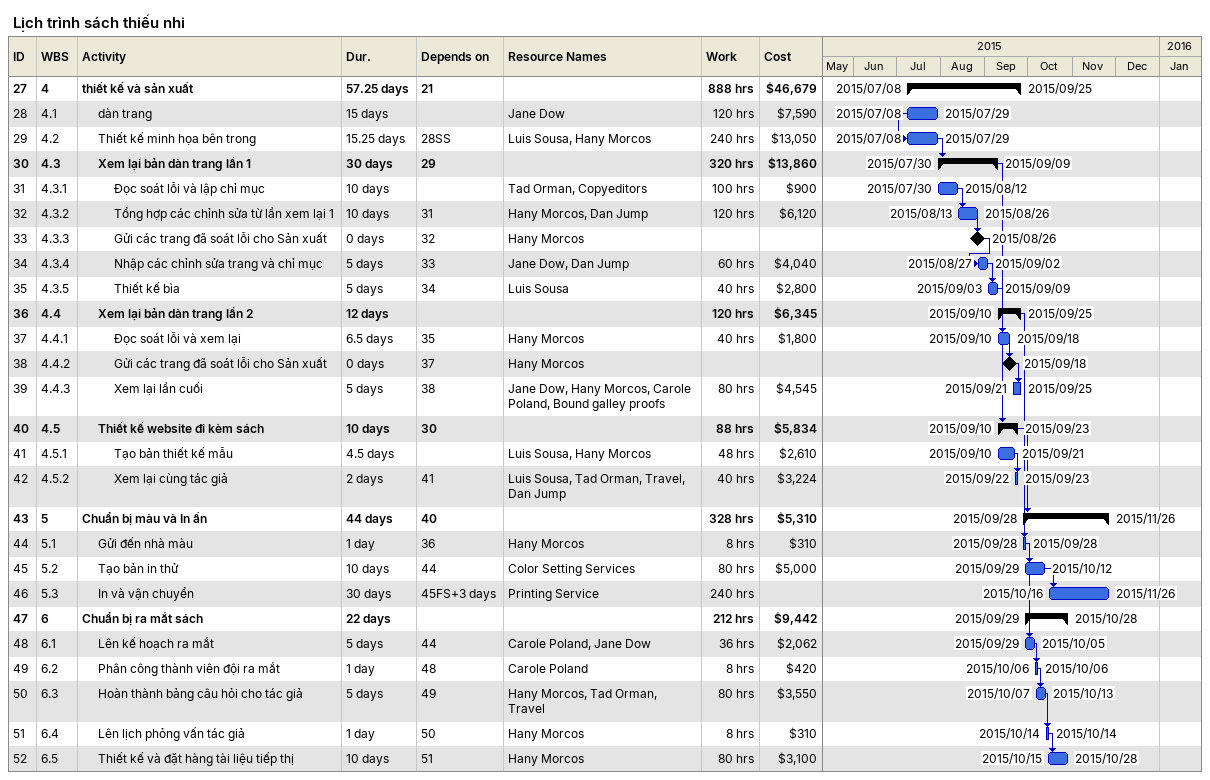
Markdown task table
Lịch trình sách thiếu nhi

| ID | WBS | Task | Duration | Start | Finish | Predecessors | Resources | Work (h) | Cost ($) |
|---|---|---|---|---|---|---|---|---|---|
| 27 | 4 | **thiết kế và sản xuất** | 57.25d | 2015-07-08 | 2015-09-25 | 21 |  | 888 | 46679 |
| 28 | 4.1 | dàn trang | 15d | 2015-07-08 | 2015-07-29 |  | Jane Dow | 120 | 7590 |
| 29 | 4.2 | Thiết kế minh họa bên trong | 15.25d | 2015-07-08 | 2015-07-29 | 28SS | Luis Sousa, Hany Morcos | 240 | 13050 |
| 30 | 4.3 | **Xem lại bản dàn trang lần 1** | 30d | 2015-07-30 | 2015-09-09 | 29 |  | 320 | 13860 |
| 31 | 4.3.1 | Đọc soát lỗi và lập chỉ mục | 10d | 2015-07-30 | 2015-08-12 |  | Tad Orman, Copyeditors | 100 | 900 |
| 32 | 4.3.2 | Tổng hợp các chỉnh sửa từ lần xem lại 1 | 10d | 2015-08-13 | 2015-08-26 | 31 | Hany Morcos, Dan Jump | 120 | 6120 |
| 33 | 4.3.3 | Gửi các trang đã soát lỗi cho Sản xuất | 0d | 2015-08-26 | 2015-08-26 | 32 | Hany Morcos |  |  |
| 34 | 4.3.4 | Nhập các chỉnh sửa trang và chỉ mục | 5d | 2015-08-27 | 2015-09-02 | 33 | Jane Dow, Dan Jump | 60 | 4040 |
| 35 | 4.3.5 | Thiết kế bìa | 5d | 2015-09-03 | 2015-09-09 | 34 | Luis Sousa | 40 | 2800 |
| 36 | 4.4 | **Xem lại bản dàn trang lần 2** | 12d | 2015-09-10 | 2015-09-25 |  |  | 120 | 6345 |
| 37 | 4.4.1 | Đọc soát lỗi và xem lại | 6.5d | 2015-09-10 | 2015-09-18 | 35 | Hany Morcos | 40 | 1800 |
| 38 | 4.4.2 | Gửi các trang đã soát lỗi cho Sản xuất | 0d | 2015-09-18 | 2015-09-18 | 37 | Hany Morcos |  |  |
| 39 | 4.4.3 | Xem lại lần cuối | 5d | 2015-09-21 | 2015-09-25 | 38 | Jane Dow, Hany Morcos, Carole Poland, Bound galley proofs | 80 | 4545 |
| 40 | 4.5 | **Thiết kế website đi kèm sách** | 10d | 2015-09-10 | 2015-09-23 | 30 |  | 88 | 5834 |
| 41 | 4.5.1 | Tạo bản thiết kế mẫu | 4.5d | 2015-09-10 | 2015-09-21 |  | Luis Sousa, Hany Morcos | 48 | 2610 |
| 42 | 4.5.2 | Xem lại cùng tác giả | 2d | 2015-09-22 | 2015-09-23 | 41 | Luis Sousa, Tad Orman, Travel, Dan Jump | 40 | 3224 |
| 43 | 5 | **Chuẩn bị màu và In ấn** | 44d | 2015-09-28 | 2015-11-26 | 40 |  | 328 | 5310 |
| 44 | 5.1 | Gửi đến nhà màu | 1d | 2015-09-28 | 2015-09-28 | 36 | Hany Morcos | 8 | 310 |
| 45 | 5.2 | Tạo bản in thử | 10d | 2015-09-29 | 2015-10-12 | 44 | Color Setting Services | 80 | 5000 |
| 46 | 5.3 | In và vận chuyển | 30d | 2015-10-16 | 2015-11-26 | 45FS+3d | Printing Service | 240 |  |
| 47 | 6 | **Chuẩn bị ra mắt sách** | 22d | 2015-09-29 | 2015-10-28 |  |  | 212 | 9442 |
| 48 | 6.1 | Lên kế hoạch ra mắt | 5d | 2015-09-29 | 2015-10-05 | 44 | Carole Poland, Jane Dow | 36 | 2062 |
| 49 | 6.2 | Phân công thành viên đội ra mắt | 1d | 2015-10-06 | 2015-10-06 | 48 | Carole Poland | 8 | 420 |
| 50 | 6.3 | Hoàn thành bảng câu hỏi cho tác giả | 5d | 2015-10-07 | 2015-10-13 | 49 | Hany Morcos, Tad Orman, Travel | 80 | 3550 |
| 51 | 6.4 | Lên lịch phỏng vấn tác giả | 1d | 2015-10-14 | 2015-10-14 | 50 | Hany Morcos | 8 | 310 |
| 52 | 6.5 | Thiết kế và đặt hàng tài liệu tiếp thị | 10d | 2015-10-15 | 2015-10-28 | 51 | Hany Morcos | 80 | 3100 |
